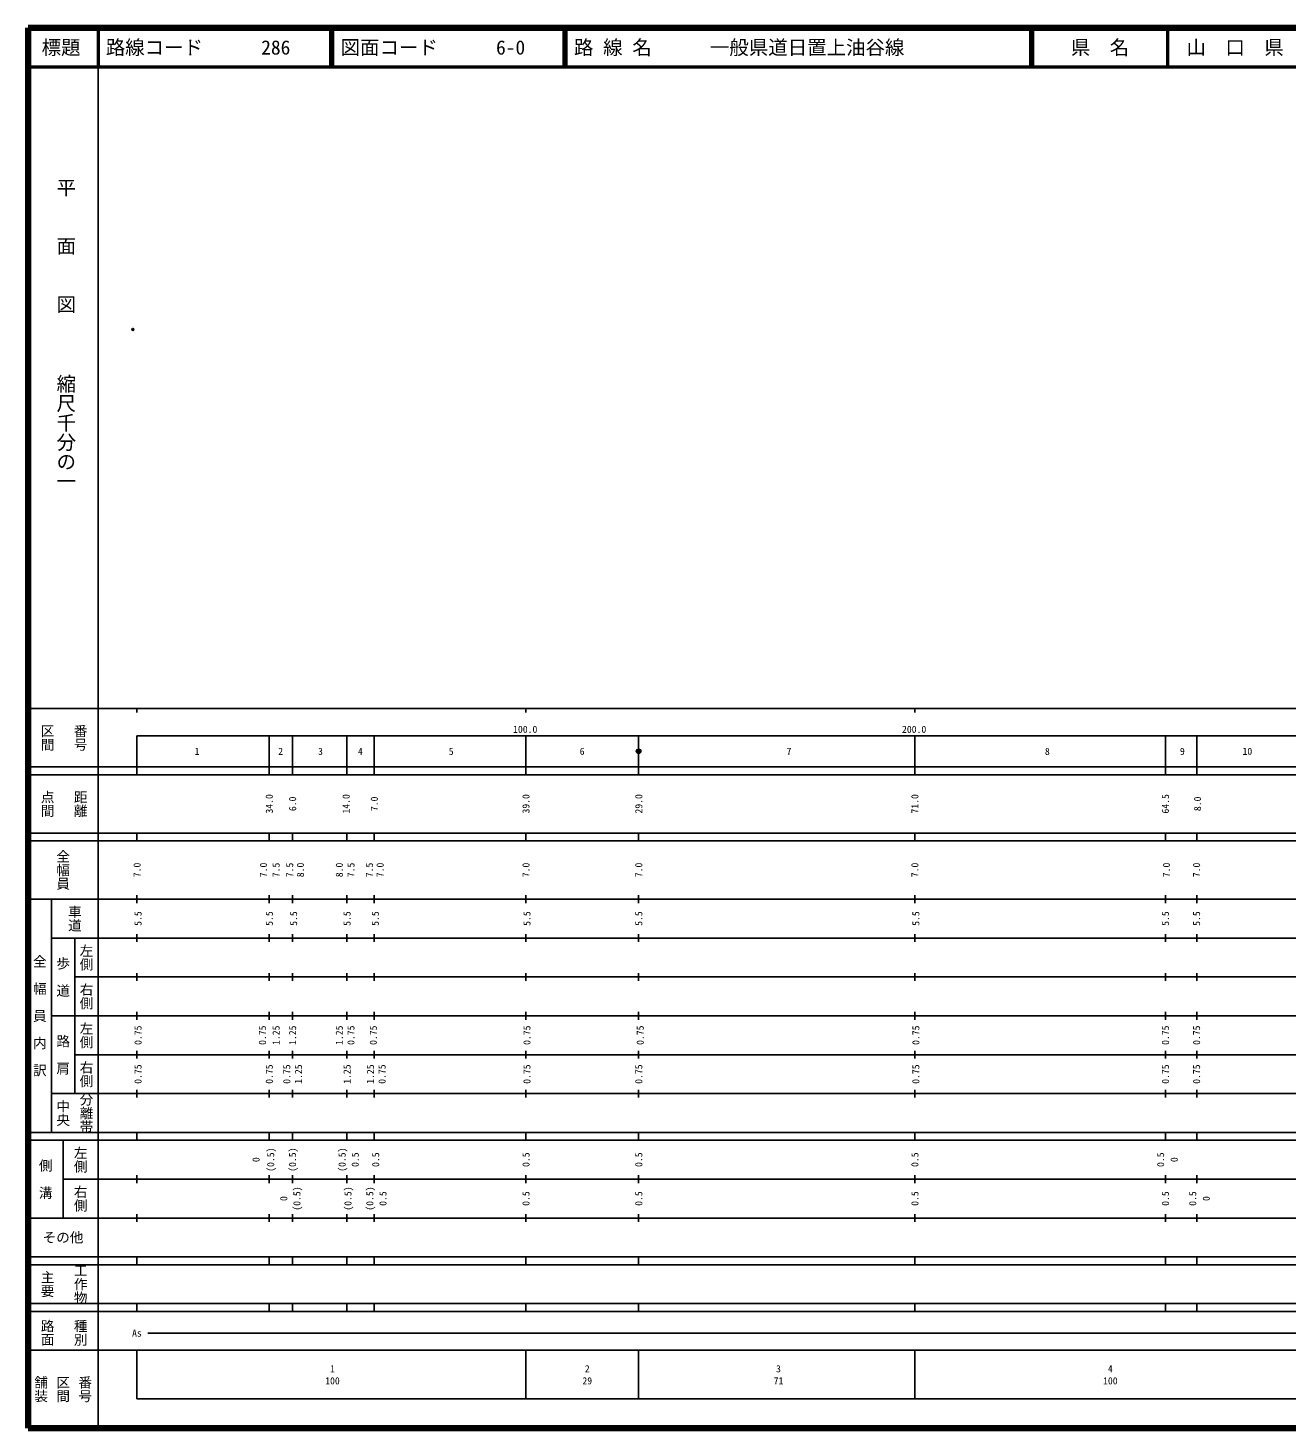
# Model space of a CAD drawing. Units: millimetres on the paper. Extents: x 40 to 680, y 20 to 380.
# Drawn here: x 40 to 363.7, y 20 to 380 of the extents above; entities that cross this region are included whole.
import ezdxf
from ezdxf.enums import TextEntityAlignment as Align

# ---------------------------------------------------------------- set-up
doc = ezdxf.new("R2010")
doc.units = ezdxf.units.MM
doc.header["$PDMODE"] = 32
doc.header["$PDSIZE"] = 0.5
doc.layers.add('M-OTRS', color=6, linetype='Continuous')
for name, color, linetype, lineweight in [('M-TTL', 2, 'Continuous', 140), ('M-TTL-BAND', 7, 'Continuous', 25), ('M-TTL-LINE', 7, 'Continuous', 50), ('M-TTL-TXT', 7, 'Continuous', 13)]:
    doc.layers.add(name, color=color, linetype=linetype, lineweight=lineweight)
doc.styles.add('@ＭＳ ゴシック', font='')
doc.styles.add('ＭＳ ゴシック', font='')
doc.styles.get('@ＭＳ ゴシック').set_extended_font_data('@MS Gothic')
doc.styles.get('ＭＳ ゴシック').set_extended_font_data('MS Gothic')

msp = doc.modelspace()

# ---------------------------------------------------------------- linework, layer by layer
at = {"layer": 'M-OTRS'}
msp.add_point((66.987, 302.494), dxfattribs=at)
at = {"layer": 'M-TTL'}
for p, q in [((40, 380), (40, 20)), ((680, 380), (40, 380)), ((40, 20), (680, 20))]:
    msp.add_line(p, q, dxfattribs=at)
at = {"layer": 'M-TTL-BAND'}
for p, q in [((58, 370), (58, 20)), ((40, 205), (579, 205)), ((68, 205), (68, 204)), ((168, 205), (168, 204)), ((268, 205), (268, 204)), ((68, 198), (579, 198)), ((68, 198), (68, 188)), ((102, 198), (102, 188)), ((108, 198), (108, 188)), ((122, 198), (122, 188)), ((129, 198), (129, 188)), ((168, 198), (168, 188)), ((197, 198), (197, 188)), ((268, 198), (268, 188)), ((332.5, 198), (332.5, 188)), ((340.5, 198), (340.5, 188)), ((40, 190), (579, 190)), ((40, 188), (579, 188)), ((40, 173), (579, 173)), ((68, 171), (68, 173)), ((102, 173), (102, 171)), ((108, 173), (108, 171)), ((122, 173), (122, 171)), ((129, 173), (129, 171)), ((168, 171), (168, 173)), ((197, 173), (197, 171)), ((268, 171), (268, 173)), ((332.5, 173), (332.5, 171)), ((340.5, 173), (340.5, 171)), ((40, 171), (579, 171)), ((40, 156), (579, 156)), ((46, 96), (46, 156)), ((68, 155), (68, 157)), ((102, 157), (102, 155)), ((108, 157), (108, 155)), ((122, 157), (122, 155)), ((129, 157), (129, 155)), ((168, 155), (168, 157)), ((197, 157), (197, 155)), ((268, 155), (268, 157)), ((332.5, 157), (332.5, 155)), ((340.5, 157), (340.5, 155)), ((46, 146), (579, 146)), ((52, 146), (52, 106)), ((68, 145), (68, 147)), ((102, 147), (102, 145)), ((108, 147), (108, 145)), ((122, 147), (122, 145)), ((129, 147), (129, 145)), ((168, 145), (168, 147)), ((197, 147), (197, 145)), ((268, 145), (268, 147)), ((332.5, 147), (332.5, 145)), ((340.5, 147), (340.5, 145)), ((68, 135), (68, 137)), ((102, 137), (102, 135)), ((108, 137), (108, 135)), ((122, 137), (122, 135)), ((129, 137), (129, 135)), ((168, 135), (168, 137)), ((197, 137), (197, 135)), ((268, 135), (268, 137)), ((332.5, 137), (332.5, 135)), ((340.5, 137), (340.5, 135)), ((52, 136), (579, 136)), ((46, 126), (579, 126)), ((68, 125), (68, 127)), ((102, 127), (102, 125)), ((108, 127), (108, 125)), ((122, 127), (122, 125)), ((129, 127), (129, 125)), ((168, 125), (168, 127)), ((197, 127), (197, 125)), ((268, 125), (268, 127)), ((332.5, 127), (332.5, 125)), ((340.5, 127), (340.5, 125)), ((52, 116), (579, 116)), ((68, 115), (68, 117)), ((102, 117), (102, 115)), ((108, 117), (108, 115)), ((122, 117), (122, 115)), ((129, 117), (129, 115)), ((168, 115), (168, 117)), ((197, 117), (197, 115)), ((268, 115), (268, 117)), ((332.5, 117), (332.5, 115)), ((340.5, 117), (340.5, 115)), ((46, 106), (579, 106)), ((68, 105), (68, 107)), ((102, 107), (102, 105)), ((108, 107), (108, 105)), ((122, 107), (122, 105)), ((129, 107), (129, 105)), ((168, 105), (168, 107)), ((197, 107), (197, 105)), ((268, 105), (268, 107)), ((332.5, 107), (332.5, 105)), ((340.5, 107), (340.5, 105)), ((40, 96), (579, 96)), ((40, 94), (579, 94)), ((49, 94), (49, 74)), ((68, 94), (68, 96)), ((102, 96), (102, 94)), ((108, 96), (108, 94)), ((122, 96), (122, 94)), ((129, 96), (129, 94)), ((168, 94), (168, 96)), ((197, 96), (197, 94)), ((268, 94), (268, 96)), ((332.5, 96), (332.5, 94)), ((340.5, 96), (340.5, 94)), ((49, 84), (579, 84)), ((68, 83), (68, 85)), ((102, 85), (102, 83)), ((108, 85), (108, 83)), ((122, 85), (122, 83)), ((129, 85), (129, 83)), ((168, 83), (168, 85)), ((197, 85), (197, 83)), ((268, 83), (268, 85)), ((332.5, 85), (332.5, 83)), ((340.5, 85), (340.5, 83)), ((40, 74), (579, 74)), ((68, 73), (68, 75)), ((102, 75), (102, 73)), ((108, 75), (108, 73)), ((122, 75), (122, 73)), ((129, 75), (129, 73)), ((168, 73), (168, 75)), ((197, 75), (197, 73)), ((268, 73), (268, 75)), ((332.5, 75), (332.5, 73)), ((340.5, 75), (340.5, 73)), ((40, 64), (579, 64)), ((40, 62), (579, 62)), ((68, 62), (68, 64)), ((102, 64), (102, 62)), ((108, 64), (108, 62)), ((122, 64), (122, 62)), ((129, 64), (129, 62)), ((168, 62), (168, 64)), ((197, 64), (197, 62)), ((268, 62), (268, 64)), ((332.5, 64), (332.5, 62)), ((340.5, 64), (340.5, 62)), ((40, 52), (579, 52)), ((68, 50), (68, 52)), ((102, 52), (102, 50)), ((108, 52), (108, 50)), ((122, 52), (122, 50)), ((129, 52), (129, 50)), ((168, 50), (168, 52)), ((197, 52), (197, 50)), ((268, 50), (268, 52)), ((332.5, 52), (332.5, 50)), ((340.5, 52), (340.5, 50)), ((40, 50), (579, 50)), ((70.805, 44.406), (565.903, 44.406)), ((40, 40), (579, 40)), ((68, 40), (68, 27.5)), ((168, 40), (168, 27.5)), ((197, 40), (197, 27.5)), ((268, 40), (268, 27.5)), ((68, 27.5), (579, 27.5))]:
    msp.add_line(p, q, dxfattribs=at)
at = {"layer": 'M-TTL-BAND', "lineweight": 13}
for radius in [0.6, 0.48, 0.36, 0.24, 0.12, 0.02]:
    msp.add_circle((197, 194.019), radius, dxfattribs=at)
at = {"layer": 'M-TTL-BAND'}
msp.add_point((197, 194.019), dxfattribs=at)
at = {"layer": 'M-TTL-LINE'}
for p, q in [((58, 380), (58, 370)), ((117.75, 380), (117.75, 370)), ((118.25, 380), (118.25, 370)), ((177.75, 380), (177.75, 370)), ((178.25, 380), (178.25, 370)), ((297.75, 380), (297.75, 370)), ((298.25, 380), (298.25, 370)), ((333, 380), (333, 370)), ((40, 370), (680, 370))]:
    msp.add_line(p, q, dxfattribs=at)

# ---------------------------------------------------------------- texts
at = {"layer": 'M-TTL-BAND', "style": '@ＭＳ ゴシック'}
for s, p in [('平\u3000\u3000面\u3000\u3000図', (49.777, 306.475)), ('縮尺千分の一', (49.777, 261.03))]:
    msp.add_text(s, height=3.666, rotation=270, dxfattribs=at).set_placement(p, align=Align.MIDDLE_RIGHT)
at = {"layer": 'M-TTL-BAND'}
for s, height, rotation, style, p in [('区間', 2.566, 270, '@ＭＳ ゴシック', (45, 197.5)), ('番号', 2.566, 270, '@ＭＳ ゴシック', (53.5, 197.5)), ('点間', 2.566, 270, '@ＭＳ ゴシック', (45, 180.5)), ('距離', 2.566, 270, '@ＭＳ ゴシック', (53.5, 180.5)), ('34.0', 1.833, 90, 'ＭＳ ゴシック', (102.025, 180.5)), ('6.0', 1.833, 90, 'ＭＳ ゴシック', (108.026, 180.5)), ('14.0', 1.833, 90, 'ＭＳ ゴシック', (121.776, 180.5)), ('7.0', 1.833, 90, 'ＭＳ ゴシック', (129.026, 180.5)), ('39.0', 1.833, 90, 'ＭＳ ゴシック', (168.025, 180.5)), ('29.0', 1.833, 90, 'ＭＳ ゴシック', (197.029, 180.5)), ('71.0', 1.833, 90, 'ＭＳ ゴシック', (268.025, 180.5)), ('64.5', 1.833, 90, 'ＭＳ ゴシック', (332.449, 180.5)), ('8.0', 1.833, 90, 'ＭＳ ゴシック', (340.699, 180.5)), ('全幅員', 2.566, 270, '@ＭＳ ゴシック', (49, 163.5)), ('7.0', 1.833, 90, 'ＭＳ ゴシック', (68.024, 163.5)), ('7.0', 1.833, 90, 'ＭＳ ゴシック', (100.525, 163.5)), ('7.5', 1.833, 90, 'ＭＳ ゴシック', (103.775, 163.5)), ('7.5', 1.833, 90, 'ＭＳ ゴシック', (107.276, 163.5)), ('8.0', 1.833, 90, 'ＭＳ ゴシック', (110.026, 163.5)), ('8.0', 1.833, 90, 'ＭＳ ゴシック', (120.026, 163.5)), ('7.5', 1.833, 90, 'ＭＳ ゴシック', (123.026, 163.5)), ('7.5', 1.833, 90, 'ＭＳ ゴシック', (127.776, 163.5)), ('7.0', 1.833, 90, 'ＭＳ ゴシック', (130.526, 163.5)), ('7.0', 1.833, 90, 'ＭＳ ゴシック', (168.024, 163.5)), ('7.0', 1.833, 90, 'ＭＳ ゴシック', (197.029, 163.5)), ('7.0', 1.833, 90, 'ＭＳ ゴシック', (268.024, 163.5)), ('7.0', 1.833, 90, 'ＭＳ ゴシック', (332.699, 163.5)), ('7.0', 1.833, 90, 'ＭＳ ゴシック', (340.449, 163.5)), ('車道', 2.566, 270, '@ＭＳ ゴシック', (52, 151)), ('5.5', 1.833, 90, 'ＭＳ ゴシック', (68.274, 151)), ('5.5', 1.833, 90, 'ＭＳ ゴシック', (102.025, 151)), ('5.5', 1.833, 90, 'ＭＳ ゴシック', (108.276, 151)), ('5.5', 1.833, 90, 'ＭＳ ゴシック', (122.026, 151)), ('5.5', 1.833, 90, 'ＭＳ ゴシック', (129.276, 151)), ('5.5', 1.833, 90, 'ＭＳ ゴシック', (168.274, 151)), ('5.5', 1.833, 90, 'ＭＳ ゴシック', (197.029, 151)), ('5.5', 1.833, 90, 'ＭＳ ゴシック', (268.274, 151)), ('5.5', 1.833, 90, 'ＭＳ ゴシック', (332.449, 151)), ('5.5', 1.833, 90, 'ＭＳ ゴシック', (340.449, 151)), ('左側', 2.566, 270, '@ＭＳ ゴシック', (55, 141)), ('全\u3000幅\u3000員\u3000内\u3000訳', 2.566, 270, '@ＭＳ ゴシック', (43, 126)), ('歩\u3000道', 2.566, 270, '@ＭＳ ゴシック', (49, 136)), ('右側', 2.566, 270, '@ＭＳ ゴシック', (55, 131)), ('左側', 2.566, 270, '@ＭＳ ゴシック', (55, 121)), ('0.75', 1.833, 90, 'ＭＳ ゴシック', (68.274, 121)), ('0.75', 1.833, 90, 'ＭＳ ゴシック', (100.275, 121)), ('1.25', 1.833, 90, 'ＭＳ ゴシック', (103.775, 121)), ('1.25', 1.833, 90, 'ＭＳ ゴシック', (108.026, 121)), ('1.25', 1.833, 90, 'ＭＳ ゴシック', (120.026, 121)), ('0.75', 1.833, 90, 'ＭＳ ゴシック', (123.026, 121)), ('0.75', 1.833, 90, 'ＭＳ ゴシック', (128.776, 121)), ('0.75', 1.833, 90, 'ＭＳ ゴシック', (168.274, 121)), ('0.75', 1.833, 90, 'ＭＳ ゴシック', (197.404, 121)), ('0.75', 1.833, 90, 'ＭＳ ゴシック', (268.274, 121)), ('0.75', 1.833, 90, 'ＭＳ ゴシック', (332.449, 121)), ('0.75', 1.833, 90, 'ＭＳ ゴシック', (340.449, 121)), ('路\u3000肩', 2.566, 270, '@ＭＳ ゴシック', (49, 116)), ('右側', 2.566, 270, '@ＭＳ ゴシック', (55, 111)), ('0.75', 1.833, 90, 'ＭＳ ゴシック', (68.274, 111)), ('0.75', 1.833, 90, 'ＭＳ ゴシック', (102.025, 111)), ('0.75', 1.833, 90, 'ＭＳ ゴシック', (106.526, 111)), ('1.25', 1.833, 90, 'ＭＳ ゴシック', (109.526, 111)), ('1.25', 1.833, 90, 'ＭＳ ゴシック', (122.026, 111)), ('1.25', 1.833, 90, 'ＭＳ ゴシック', (128.026, 111)), ('0.75', 1.833, 90, 'ＭＳ ゴシック', (131.026, 111)), ('0.75', 1.833, 90, 'ＭＳ ゴシック', (168.274, 111)), ('0.75', 1.833, 90, 'ＭＳ ゴシック', (197.029, 111)), ('0.75', 1.833, 90, 'ＭＳ ゴシック', (268.274, 111)), ('0.75', 1.833, 90, 'ＭＳ ゴシック', (332.449, 111)), ('0.75', 1.833, 90, 'ＭＳ ゴシック', (340.449, 111)), ('分離帯', 2.566, 270, '@ＭＳ ゴシック', (55, 101)), ('中央', 2.566, 270, '@ＭＳ ゴシック', (49, 101)), ('左側', 2.566, 270, '@ＭＳ ゴシック', (53.5, 89)), ('(0.5)', 1.833, 90, 'ＭＳ ゴシック', (102.378, 89)), ('(0.5)', 1.833, 90, 'ＭＳ ゴシック', (108.003, 89)), ('(0.5)', 1.833, 90, 'ＭＳ ゴシック', (120.754, 89)), ('0.5', 1.833, 90, 'ＭＳ ゴシック', (124.129, 89)), ('0.5', 1.833, 90, 'ＭＳ ゴシック', (129.379, 89)), ('0.5', 1.833, 90, 'ＭＳ ゴシック', (168.029, 89)), ('0.5', 1.833, 90, 'ＭＳ ゴシック', (197.029, 89)), ('0.5', 1.833, 90, 'ＭＳ ゴシック', (268.029, 89)), ('0.5', 1.833, 90, 'ＭＳ ゴシック', (331.199, 89)), ('側\u3000溝', 2.566, 270, '@ＭＳ ゴシック', (44.5, 84)), ('0', 1.833, 90, 'ＭＳ ゴシック', (98.628, 89)), ('0', 1.833, 90, 'ＭＳ ゴシック', (334.699, 89)), ('右側', 2.566, 270, '@ＭＳ ゴシック', (53.5, 79)), ('0', 1.833, 90, 'ＭＳ ゴシック', (105.753, 79)), ('(0.5)', 1.833, 90, 'ＭＳ ゴシック', (109.128, 79)), ('(0.5)', 1.833, 90, 'ＭＳ ゴシック', (122.254, 79)), ('(0.5)', 1.833, 90, 'ＭＳ ゴシック', (127.879, 79)), ('0.5', 1.833, 90, 'ＭＳ ゴシック', (131.254, 79)), ('0.5', 1.833, 90, 'ＭＳ ゴシック', (168.029, 79)), ('0.5', 1.833, 90, 'ＭＳ ゴシック', (197.029, 79)), ('0.5', 1.833, 90, 'ＭＳ ゴシック', (268.029, 79)), ('0.5', 1.833, 90, 'ＭＳ ゴシック', (332.449, 79)), ('0.5', 1.833, 90, 'ＭＳ ゴシック', (339.449, 79)), ('0', 1.833, 90, 'ＭＳ ゴシック', (342.949, 79)), ('工作物', 2.566, 270, '@ＭＳ ゴシック', (53.5, 57)), ('主要', 2.566, 270, '@ＭＳ ゴシック', (45, 57)), ('路面', 2.566, 270, '@ＭＳ ゴシック', (45, 44.5)), ('種別', 2.566, 270, '@ＭＳ ゴシック', (53.5, 44.5)), ('舗装', 2.566, 270, '@ＭＳ ゴシック', (43.333, 30)), ('区間', 2.566, 270, '@ＭＳ ゴシック', (49, 30)), ('番号', 2.566, 270, '@ＭＳ ゴシック', (54.667, 30))]:
    msp.add_text(s, height=height, rotation=rotation, dxfattribs=dict(at, style=style)).set_placement(p, align=Align.MIDDLE_CENTER)
at = {"layer": 'M-TTL-BAND', "style": 'ＭＳ ゴシック'}
for s, p in [('100.0', (167.844, 198.195)), ('200.0', (267.844, 198.195))]:
    msp.add_text(s, height=1.833, dxfattribs=at).set_placement(p, align=Align.BOTTOM_CENTER)
for s, height, p in [('1', 1.833, (83.451, 194)), ('2', 1.833, (104.952, 194)), ('3', 1.833, (115.203, 194)), ('4', 1.833, (125.453, 194)), ('5', 1.833, (148.797, 194)), ('6', 1.833, (182.478, 194)), ('7', 1.833, (235.677, 194)), ('8', 1.833, (302.09, 194)), ('9', 1.833, (336.807, 194)), ('10', 1.833, (353.522, 194)), ('その他', 2.566, (49, 69)), ('As', 1.833, (68.006, 44.406)), ('1', 1.833, (118.288, 35.238)), ('2', 1.833, (183.796, 35.238)), ('3', 1.833, (232.966, 35.238)), ('4', 1.833, (318.288, 35.238)), ('100', 1.833, (118.288, 32.131)), ('29', 1.833, (183.796, 32.131)), ('71', 1.833, (232.966, 32.131)), ('100', 1.833, (318.288, 32.131))]:
    msp.add_text(s, height=height, dxfattribs=at).set_placement(p, align=Align.MIDDLE_CENTER)
at = {"layer": 'M-TTL-TXT', "style": 'ＭＳ ゴシック'}
for s, p in [('標題', (48.5, 375)), ('県\u3000名', (315.625, 375)), ('山\u3000口\u3000県', (350.375, 375))]:
    msp.add_text(s, height=3.666, dxfattribs=at).set_placement(p, align=Align.MIDDLE_CENTER)
for s, p in [('路線コード      286', (60, 375)), ('図面コード      6-0', (120.38, 375)), ('路 線 名      一般県道日置上油谷線', (180.38, 375))]:
    msp.add_text(s, height=3.666, dxfattribs=at).set_placement(p, align=Align.MIDDLE_LEFT)

doc.saveas('drawing.dxf')
